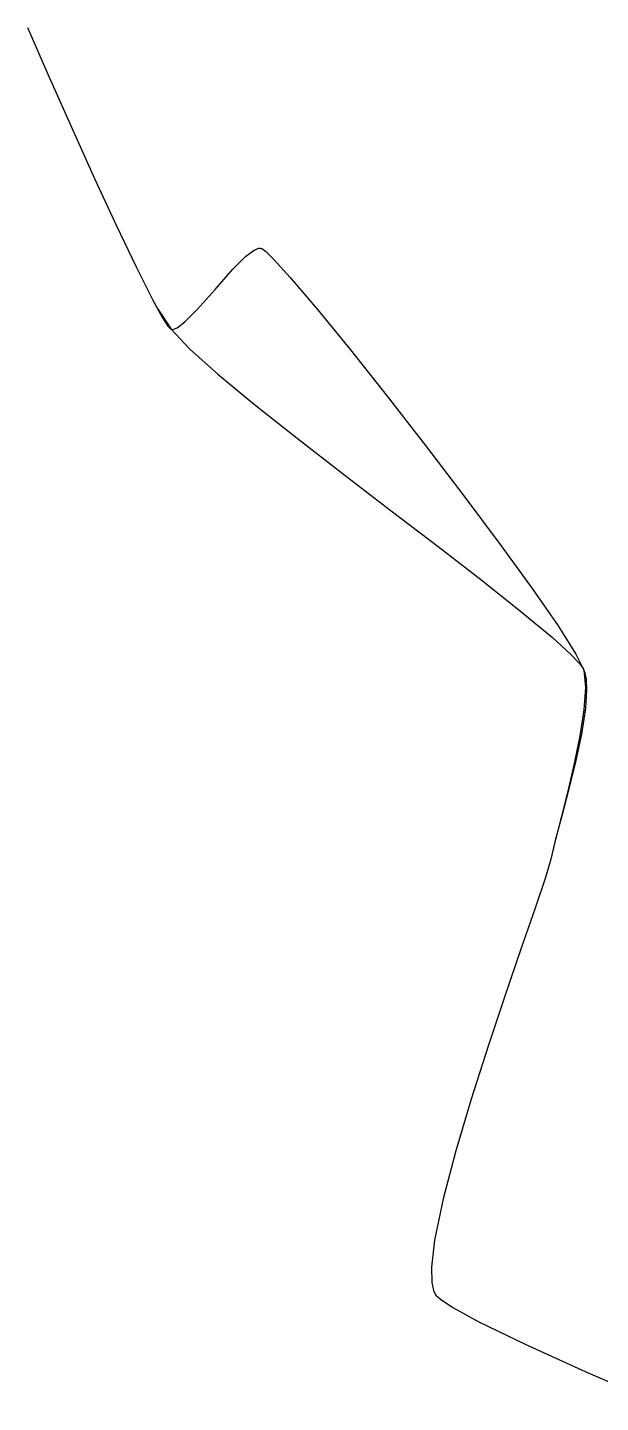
# Model space of a CAD drawing. Header units: metres. Extents: x 708868 to 711043, y 5411316 to 5413138.
# Drawn here: x 709571.9 to 709590.92, y 5411698.24 to 5411743.87 of the extents above; entities that cross this region are included whole.
import ezdxf

# ---------------------------------------------------------------- set-up
doc = ezdxf.new("R2010")
doc.units = ezdxf.units.M
for name, color, linetype in [('Rionegro 2010_Contours', 7, 'Continuous'), ('Rionegro 2014_Contours', 7, 'Continuous'), ('Rionegro 2018_Contours', 7, 'Continuous')]:
    doc.layers.add(name, color=color, linetype=linetype)

msp = doc.modelspace()

# ---------------------------------------------------------------- linework, layer by layer
at = {"layer": 'Rionegro 2010_Contours'}
msp.add_polyline3d([(709576.082, 5411734.778, 242), (709576.209, 5411734.548, 242), (709576.669, 5411733.853, 242), (709577.271, 5411733.209, 242), (709578.218, 5411732.362, 242), (709579.434, 5411731.356, 242), (709580.848, 5411730.237, 242), (709582.384, 5411729.048, 242), (709583.968, 5411727.834, 242), (709585.528, 5411726.641, 242), (709586.989, 5411725.512, 242), (709588.277, 5411724.493, 242), (709589.319, 5411723.628, 242), (709589.925, 5411723.077, 242), (709590.223, 5411722.76, 242), (709590.337, 5411722.601, 242), (709590.368, 5411722.538, 242), (709590.396, 5411722.447, 242), (709590.436, 5411722.238, 242), (709590.456, 5411721.863, 242), (709590.416, 5411721.268, 242), (709590.285, 5411720.413, 242), (709590.089, 5411719.489, 242), (709589.859, 5411718.553, 242), (709589.625, 5411717.666, 242), (709589.417, 5411716.883, 242), (709589.264, 5411716.265, 242), (709589.086, 5411715.657, 242), (709588.747, 5411714.644, 242), (709588.288, 5411713.314, 242), (709587.753, 5411711.756, 242), (709587.184, 5411710.057, 242), (709586.622, 5411708.306, 242), (709586.11, 5411706.591, 242), (709585.691, 5411705, 242), (709585.407, 5411703.622, 242), (709585.306, 5411702.731, 242), (709585.317, 5411702.216, 242), (709585.371, 5411701.956, 242), (709585.413, 5411701.854, 242), (709585.452, 5411701.798, 242), (709585.605, 5411701.66, 242), (709586.015, 5411701.389, 242), (709586.877, 5411700.918, 242), (709588.415, 5411700.17, 242), (709590.406, 5411699.268, 242), (709592.785, 5411698.236, 242)], dxfattribs=at)
at = {"layer": 'Rionegro 2014_Contours'}
msp.add_polyline3d([(709571.896, 5411743.87, 242), (709572.576, 5411742.32, 242), (709573.356, 5411740.567, 242), (709574.125, 5411738.864, 242), (709574.851, 5411737.291, 242), (709575.5, 5411735.924, 242), (709576.042, 5411734.843, 242), (709576.375, 5411734.237, 242), (709576.555, 5411733.96, 242), (709576.639, 5411733.869, 242), (709576.669, 5411733.853, 242), (709576.725, 5411733.852, 242), (709576.861, 5411733.905, 242), (709577.117, 5411734.098, 242), (709577.533, 5411734.516, 242), (709578.12, 5411735.18, 242), (709578.714, 5411735.848, 242), (709579.146, 5411736.276, 242), (709579.421, 5411736.48, 242), (709579.571, 5411736.541, 242), (709579.635, 5411736.545, 242), (709579.673, 5411736.532, 242), (709579.792, 5411736.445, 242), (709580.073, 5411736.173, 242), (709580.617, 5411735.576, 242), (709581.522, 5411734.51, 242), (709582.616, 5411733.169, 242), (709583.834, 5411731.635, 242), (709585.111, 5411729.993, 242), (709586.382, 5411728.325, 242), (709587.582, 5411726.716, 242), (709588.645, 5411725.25, 242), (709589.508, 5411724.009, 242), (709590.103, 5411723.077, 242), (709590.368, 5411722.538, 242), (709590.421, 5411721.964, 242), (709590.368, 5411721.221, 242), (709590.234, 5411720.364, 242), (709590.046, 5411719.447, 242), (709589.829, 5411718.524, 242), (709589.609, 5411717.65, 242), (709589.412, 5411716.879, 242), (709589.264, 5411716.265, 242), (709589.086, 5411715.657, 242), (709588.747, 5411714.644, 242), (709588.288, 5411713.314, 242), (709587.753, 5411711.756, 242), (709587.184, 5411710.057, 242), (709586.622, 5411708.306, 242), (709586.11, 5411706.591, 242), (709585.691, 5411705, 242), (709585.407, 5411703.622, 242), (709585.306, 5411702.731, 242), (709585.317, 5411702.216, 242), (709585.371, 5411701.956, 242), (709585.413, 5411701.854, 242), (709585.452, 5411701.798, 242), (709585.605, 5411701.66, 242), (709586.015, 5411701.389, 242), (709586.877, 5411700.918, 242), (709588.415, 5411700.17, 242), (709590.406, 5411699.268, 242), (709592.785, 5411698.236, 242)], dxfattribs=at)
at = {"layer": 'Rionegro 2018_Contours'}
msp.add_polyline3d([(709571.896, 5411743.87, 242), (709572.576, 5411742.32, 242), (709573.356, 5411740.567, 242), (709574.125, 5411738.864, 242), (709574.851, 5411737.291, 242), (709575.5, 5411735.924, 242), (709576.042, 5411734.843, 242), (709576.375, 5411734.237, 242), (709576.555, 5411733.96, 242), (709576.639, 5411733.869, 242), (709576.669, 5411733.853, 242), (709576.725, 5411733.852, 242), (709576.861, 5411733.905, 242), (709577.117, 5411734.098, 242), (709577.533, 5411734.516, 242), (709578.12, 5411735.18, 242), (709578.714, 5411735.848, 242), (709579.146, 5411736.276, 242), (709579.421, 5411736.48, 242), (709579.571, 5411736.541, 242), (709579.635, 5411736.545, 242), (709579.673, 5411736.532, 242), (709579.792, 5411736.445, 242), (709580.073, 5411736.173, 242), (709580.617, 5411735.576, 242), (709581.522, 5411734.51, 242), (709582.616, 5411733.169, 242), (709583.834, 5411731.635, 242), (709585.111, 5411729.993, 242), (709586.382, 5411728.325, 242), (709587.582, 5411726.716, 242), (709588.645, 5411725.25, 242), (709589.508, 5411724.009, 242), (709590.103, 5411723.077, 242), (709590.368, 5411722.538, 242), (709590.421, 5411721.964, 242), (709590.368, 5411721.221, 242), (709590.234, 5411720.364, 242), (709590.046, 5411719.447, 242), (709589.829, 5411718.524, 242), (709589.609, 5411717.65, 242), (709589.412, 5411716.879, 242), (709589.264, 5411716.265, 242), (709589.086, 5411715.657, 242), (709588.747, 5411714.644, 242), (709588.288, 5411713.314, 242), (709587.753, 5411711.756, 242), (709587.184, 5411710.057, 242), (709586.622, 5411708.306, 242), (709586.11, 5411706.591, 242), (709585.691, 5411705, 242), (709585.407, 5411703.622, 242), (709585.306, 5411702.731, 242), (709585.317, 5411702.216, 242), (709585.371, 5411701.956, 242), (709585.413, 5411701.854, 242), (709585.452, 5411701.798, 242), (709585.605, 5411701.66, 242), (709586.015, 5411701.389, 242), (709586.877, 5411700.918, 242), (709588.415, 5411700.17, 242), (709590.406, 5411699.268, 242), (709592.785, 5411698.236, 242)], dxfattribs=at)

doc.saveas('drawing.dxf')
